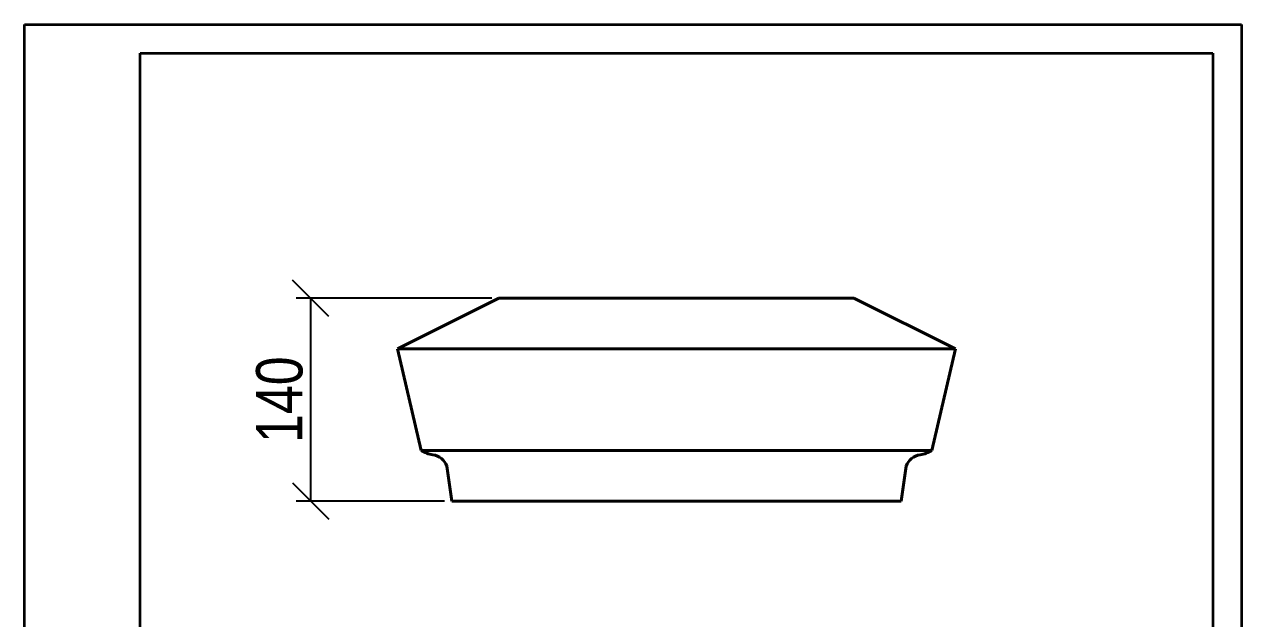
# Model space of a CAD drawing. Header units: millimetres. Extents: x 0 to 840, y 0 to 1188.
# Drawn here: x 0 to 840, y 778 to 1188 of the extents above; entities that cross this region are included whole.
import ezdxf

# ---------------------------------------------------------------- set-up
doc = ezdxf.new("R2010")
doc.units = ezdxf.units.MM
doc.layers.get('0').update_dxf_attribs({"lineweight": 35})
doc.layers.add('архио', color=252, linetype='Continuous', lineweight=40)
doc.layers.add('Размеры', color=5, linetype='Continuous', lineweight=9)
doc.styles.add('Размер', font='ARIAL.TTF', dxfattribs={"width": 0.8})
doc.dimstyles.new('M 1-1_h36_(M 1-10)', dxfattribs={"dimtxt": 32, "dimasz": 25, "dimexe": 10, "dimexo": 5, "dimgap": 5, "dimtad": 1, "dimdec": 0, "dimtxsty": 'Размер', "dimblk": 'OBLIQUE', "dimcen": 2.5, "dimadec": 0, "dimazin": 0, "dimtfac": 1, "dimtdec": 0, "dimtmove": 0, "dimatfit": 3, "dimfxl": 0, "dimarcsym": 0})

# ---------------------------------------------------------------- blocks, each defined once
blk = doc.blocks.new('A$C49AA496E')
for p, q in [((0, 0), (0, 297)), ((0, 297), (210, 297)), ((210, 297), (210, 0)), ((20, 5), (20, 292)), ((20, 292), (205, 292)), ((205, 292), (205, 5))]:
    blk.add_line(p, q)
blk = doc.blocks.new('_Oblique')
at = {"color": 0, "linetype": 'ByBlock', "lineweight": -2}
blk.add_line((-0.5, -0.5), (0.5, 0.5), dxfattribs=at)
blk = doc.blocks.new('*D193')
at = {"layer": 'Defpoints', "color": 0}
for p in [(327.5, 998.96), (197.5, 858.96), (295, 858.96)]:
    blk.add_point(p, dxfattribs=at)
at = {"layer": 'Размеры', "color": 0, "lineweight": -2}
for p, q in [((322.5, 998.96), (187.5, 998.96)), ((197.5, 998.96), (197.5, 858.96)), ((290, 858.96), (187.5, 858.96))]:
    blk.add_line(p, q, dxfattribs=at)
at = {"layer": 'Размеры', "color": 0, "lineweight": -2, "xscale": 25, "yscale": 25, "zscale": 25}
for p, rotation in [((197.5, 998.96), 90), ((197.5, 858.96), 270)]:
    blk.add_blockref('_Oblique', p, dxfattribs=dict(at, rotation=rotation))
at = {"layer": 'Размеры', "color": 0, "insert": (176.16, 928.96), "char_height": 32, "attachment_point": 5, "rotation": 90, "style": 'Размер'}
blk.add_mtext('140', dxfattribs=at)

msp = doc.modelspace()

# ---------------------------------------------------------------- linework, layer by layer
at = {"layer": 'архио'}
for p, q in [((327.5, 998.96), (257.5, 963.96)), ((450, 998.96), (327.5, 998.96)), ((450, 998.96), (327.5, 998.96)), ((505, 998.96), (395, 998.96)), ((505, 998.96), (395, 998.96)), ((450, 998.96), (572.5, 998.96)), ((450, 998.96), (572.5, 998.96)), ((572.5, 998.96), (642.5, 963.96)), ((257.5, 963.96), (450, 963.96)), ((257.5, 963.96), (273.8, 893.96)), ((642.5, 963.96), (450, 963.96)), ((642.5, 963.96), (626.2, 893.96)), ((273.8, 893.96), (450, 893.96)), ((626.2, 893.96), (450, 893.96)), ((295, 858.96), (291.45, 883.05)), ((605, 858.96), (608.55, 883.05)), ((450, 858.96), (295, 858.96)), ((450, 858.96), (295, 858.96)), ((537.5, 858.96), (362.5, 858.96)), ((537.5, 858.96), (362.5, 858.96)), ((450, 858.96), (605, 858.96)), ((450, 858.96), (605, 858.96))]:
    msp.add_line(p, q, dxfattribs=at)
for centre, radius, start, end in [((285.07, 911.44), 20.79, 237.2116, 261.04763), ((280.2, 879.08), 11.93, 19.42304, 82.15884), ((619.8, 879.08), 11.93, 97.84116, 160.57696), ((614.93, 911.44), 20.79, 278.95237, 302.7884)]:
    msp.add_arc(centre, radius, start, end, dxfattribs=at)

# ---------------------------------------------------------------- block references
at = {"xscale": 4, "yscale": 4, "zscale": 4}
msp.add_blockref('A$C49AA496E', (0, 0), dxfattribs=at)

# ---------------------------------------------------------------- dimensions: what is measured, and where the dimension line sits
at = {"layer": 'Размеры'}
dim = msp.add_linear_dim(base=(197.5, 858.96), p1=(327.5, 998.96), p2=(295, 858.96), angle=90, dimstyle='M 1-1_h36_(M 1-10)', dxfattribs=at)
dim.commit()
dim.dimension.update_dxf_attribs({"geometry": '*D193', "text_midpoint": (197.5, 928.96), "dimtype": 160})

doc.saveas('drawing.dxf')
